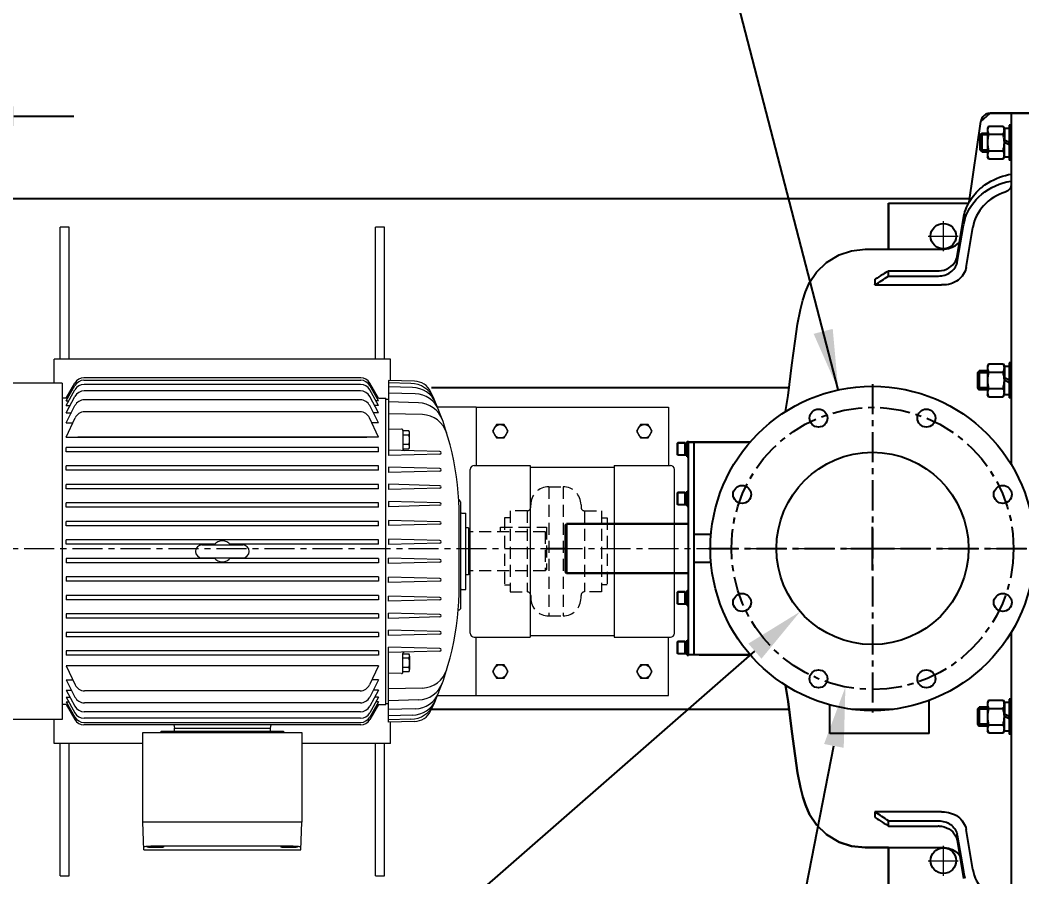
# Model space of a CAD drawing. Header units: inches. Extents: x 3 to 301, y 0 to 227.
# Drawn here: x 58.04 to 99.77, y 157.23 to 192.9 of the extents above; entities that cross this region are included whole.
import ezdxf

# ---------------------------------------------------------------- set-up
doc = ezdxf.new("R2010")
doc.units = ezdxf.units.IN
doc.header["$MEASUREMENT"] = 0
for name, pattern in [('CENTER', [2, 1.25, -0.25, 0.25, -0.25]), ('HIDDEN', [0.375, 0.25, -0.125]), ('点画线', [16, 10, -2, 2, -2])]:
    doc.linetypes.add(name, pattern=pattern)
doc.layers.add('OBJ', color=7, linetype='Continuous')
doc.layers.add('中心线层', color=1, linetype='点画线', lineweight=18)
doc.styles.get("Standard").update_dxf_attribs({"font": 'arial.ttf'})
doc.dimstyles.new('STANDARD 2 PLCS', dxfattribs={"dimtxt": 0.125, "dimasz": 0.18, "dimexe": 0.18, "dimexo": 0.0625, "dimgap": 0.09, "dimtad": 0, "dimtih": 1, "dimtoh": 1, "dimzin": 4, "dimdsep": 46, "dimtxsty": 'Standard', "dimcen": 0.09, "dimaunit": 1, "dimadec": 0, "dimazin": 1, "dimtfac": 1, "dimtofl": 0, "dimtmove": 1, "dimatfit": 3, "dimfxl": 1, "dimtolj": 1, "dimtzin": 4, "dimarcsym": 0})

# ---------------------------------------------------------------- blocks, each defined once
blk = doc.blocks.new('*D166')
at = {"color": 0, "lineweight": -2, "transparency": 16777216}
for p, q in [((48.743, 186.096), (48.743, 190.698)), ((55.276, 185.096), (55.276, 190.698)), ((46.243, 188.898), (43.743, 188.898)), ((57.776, 188.898), (60.276, 188.898))]:
    blk.add_line(p, q, dxfattribs=at)
at = {"color": 0, "transparency": 16777216}
for points in [[(46.243, 189.314), (46.243, 188.481), (48.743, 188.898)], [(57.776, 189.314), (57.776, 188.481), (55.276, 188.898)]]:
    blk.add_solid(points, dxfattribs=at)
at = {"layer": 'Defpoints', "color": 0, "transparency": 16777216}
for p in [(55.276, 188.898), (48.743, 185.471), (55.276, 184.471)]:
    blk.add_point(p, dxfattribs=at)
at = {"color": 0, "transparency": 16777216, "insert": (39.501, 188.898), "char_height": 1.25, "attachment_point": 5}
blk.add_mtext('\\A1;6.53\\P [165.93] \\P TYP.', dxfattribs=at)
blk = doc.blocks.new('*D169')
at = {"color": 0, "lineweight": -2, "transparency": 16777216}
for p, q in [((93.541, 170.006), (93.541, 171.806)), ((92.641, 170.906), (94.441, 170.906)), ((72.55, 152.58), (88.645, 166.631)), ((70.05, 152.58), (72.55, 152.58))]:
    blk.add_line(p, q, dxfattribs=at)
at = {"color": 0, "transparency": 16777216}
blk.add_solid([(88.371, 166.945), (88.919, 166.317), (90.528, 168.275)], dxfattribs=at)
at = {"layer": 'Defpoints', "color": 0, "transparency": 16777216}
for p in [(96.554, 173.536), (90.528, 168.275)]:
    blk.add_point(p, dxfattribs=at)
at = {"color": 0, "transparency": 16777216, "insert": (65.129, 152.58), "char_height": 1.25, "attachment_point": 5}
blk.add_mtext('\\A1;∅8.00\\P [∅203.20]', dxfattribs=at)
blk = doc.blocks.new('*D170')
at = {"color": 0, "lineweight": -2, "transparency": 16777216}
for p, q in [((93.541, 170.006), (93.541, 171.806)), ((92.641, 170.906), (94.441, 170.906)), ((89.897, 152.264), (91.934, 162.686)), ((87.397, 152.264), (89.897, 152.264))]:
    blk.add_line(p, q, dxfattribs=at)
at = {"color": 0, "transparency": 16777216}
blk.add_solid([(91.525, 162.766), (92.343, 162.606), (92.414, 165.14)], dxfattribs=at)
at = {"layer": 'Defpoints', "color": 0, "transparency": 16777216}
for p in [(94.669, 176.671), (92.414, 165.14)]:
    blk.add_point(p, dxfattribs=at)
at = {"color": 0, "transparency": 16777216, "insert": (80.554, 152.264), "char_height": 1.25, "attachment_point": 5}
blk.add_mtext('\\A1;∅11.75\\P [∅298.45] B.C.', dxfattribs=at)

msp = doc.modelspace()

# ---------------------------------------------------------------- linework, layer by layer
at = {"color": 5, "linetype": 'CENTER'}
for p, q in [((93.541, 177.741), (93.541, 164.07)), ((86.706, 170.906), (100.376, 170.906))]:
    msp.add_line(p, q, dxfattribs=at)
at = {"layer": 'OBJ'}
for p, q in [((98.055, 188.679), (98.445, 189.016)), ((98.055, 188.679), (98.445, 189.016)), ((98.426, 189.015), (98.408, 189.014)), ((98.445, 189.016), (98.426, 189.015)), ((98.445, 189.016), (99.329, 189.016)), ((99.329, 189.016), (99.329, 189.016)), ((99.329, 189.016), (100.116, 189.016)), ((97.566, 185.313), (98.055, 188.679)), ((98.059, 188.697), (98.055, 188.679)), ((98.063, 188.715), (98.059, 188.697)), ((98.067, 188.734), (98.063, 188.715)), ((98.073, 188.751), (98.067, 188.734)), ((98.08, 188.769), (98.073, 188.751)), ((98.087, 188.786), (98.08, 188.769)), ((98.095, 188.803), (98.087, 188.786)), ((98.104, 188.819), (98.095, 188.803)), ((98.114, 188.835), (98.104, 188.819)), ((98.125, 188.851), (98.114, 188.835)), ((98.136, 188.866), (98.125, 188.851)), ((98.148, 188.88), (98.136, 188.866)), ((98.16, 188.894), (98.148, 188.88)), ((98.174, 188.907), (98.16, 188.894)), ((98.187, 188.92), (98.174, 188.907)), ((98.202, 188.932), (98.187, 188.92)), ((98.217, 188.943), (98.202, 188.932)), ((98.232, 188.953), (98.217, 188.943)), ((98.248, 188.963), (98.232, 188.953)), ((98.265, 188.972), (98.248, 188.963)), ((98.282, 188.98), (98.265, 188.972)), ((98.299, 188.988), (98.282, 188.98)), ((98.316, 188.994), (98.299, 188.988)), ((98.334, 189), (98.316, 188.994)), ((98.352, 189.005), (98.334, 189)), ((98.371, 189.009), (98.352, 189.005)), ((98.389, 189.012), (98.371, 189.009)), ((98.408, 189.014), (98.389, 189.012)), ((48.743, 185.471), (97.589, 185.471)), ((94.211, 183.358), (94.211, 185.276)), ((94.211, 185.276), (94.211, 185.276)), ((94.211, 185.276), (97.546, 185.276)), ((97.546, 185.277), (97.547, 185.278)), ((97.546, 185.276), (97.546, 185.277)), ((97.546, 185.276), (97.546, 185.276)), ((97.547, 185.278), (97.548, 185.279)), ((97.548, 185.281), (97.549, 185.282)), ((97.548, 185.279), (97.548, 185.281)), ((97.549, 185.282), (97.55, 185.283)), ((97.55, 185.284), (97.551, 185.286)), ((97.55, 185.283), (97.55, 185.284)), ((97.551, 185.286), (97.552, 185.287)), ((97.552, 185.288), (97.553, 185.289)), ((97.552, 185.287), (97.552, 185.288)), ((97.553, 185.289), (97.554, 185.291)), ((97.554, 185.292), (97.555, 185.293)), ((97.554, 185.291), (97.554, 185.292)), ((97.555, 185.293), (97.556, 185.294)), ((97.556, 185.294), (97.557, 185.296)), ((97.557, 185.297), (97.558, 185.298)), ((97.557, 185.296), (97.557, 185.297)), ((97.558, 185.298), (97.559, 185.299)), ((97.559, 185.301), (97.56, 185.302)), ((97.559, 185.299), (97.559, 185.301)), ((97.56, 185.302), (97.561, 185.303)), ((97.561, 185.304), (97.562, 185.306)), ((97.561, 185.303), (97.561, 185.304)), ((97.562, 185.306), (97.563, 185.307)), ((97.563, 185.308), (97.564, 185.309)), ((97.563, 185.307), (97.563, 185.308)), ((97.564, 185.309), (97.565, 185.31)), ((97.565, 185.31), (97.566, 185.312)), ((97.566, 185.312), (97.566, 185.313)), ((97.566, 185.313), (97.566, 185.313)), ((92.152, 183.125), (92.666, 183.295)), ((92.666, 183.295), (93.241, 183.358)), ((92.666, 183.295), (92.666, 183.295)), ((93.241, 183.358), (93.241, 183.358)), ((93.241, 183.358), (94.211, 183.358)), ((94.211, 183.358), (94.211, 183.358)), ((91.216, 182.408), (91.627, 182.809)), ((91.627, 182.809), (92.152, 183.125)), ((91.627, 182.809), (91.627, 182.809)), ((92.152, 183.125), (92.152, 183.125)), ((90.924, 181.973), (91.216, 182.408)), ((91.216, 182.408), (91.216, 182.408)), ((90.748, 181.58), (90.924, 181.973)), ((90.924, 181.973), (90.924, 181.973)), ((90.636, 181.239), (90.748, 181.58)), ((90.748, 181.58), (90.748, 181.58)), ((90.538, 180.852), (90.636, 181.239)), ((90.636, 181.239), (90.636, 181.239)), ((90.421, 180.241), (90.538, 180.852)), ((90.538, 180.852), (90.538, 180.852)), ((90.315, 179.537), (90.421, 180.241)), ((90.421, 180.241), (90.421, 180.241)), ((90.188, 178.529), (90.315, 179.537)), ((90.315, 179.537), (90.315, 179.537)), ((90.026, 177.276), (90.188, 178.529)), ((90.188, 178.529), (90.188, 178.529)), ((75.175, 177.601), (90.068, 177.601)), ((89.924, 176.605), (90.026, 177.276)), ((90.026, 177.276), (90.026, 177.276)), ((85.423, 175.284), (85.435, 175.295)), ((85.423, 174.795), (85.423, 175.284)), ((85.423, 175.284), (85.423, 175.284)), ((85.435, 175.295), (85.435, 175.295)), ((85.435, 175.295), (85.738, 175.295)), ((85.738, 175.295), (85.738, 175.295)), ((85.738, 175.295), (85.738, 175.282)), ((85.738, 175.282), (85.738, 175.282)), ((85.738, 175.282), (85.821, 175.282)), ((85.821, 175.282), (85.821, 175.354)), ((85.821, 175.354), (85.821, 175.354)), ((85.821, 175.354), (85.884, 175.354)), ((85.821, 175.282), (85.821, 175.282)), ((85.884, 175.354), (85.884, 175.354)), ((85.884, 175.354), (85.884, 175.335)), ((85.884, 175.335), (85.884, 175.335)), ((85.884, 175.335), (86.12, 175.335)), ((86.12, 175.335), (86.12, 175.335)), ((86.12, 175.335), (88.448, 175.335)), ((85.435, 174.784), (85.423, 174.795)), ((85.423, 174.795), (85.423, 174.795)), ((85.738, 174.784), (85.435, 174.784)), ((85.435, 174.784), (85.435, 174.784)), ((85.821, 174.797), (85.738, 174.797)), ((85.738, 174.797), (85.738, 174.797)), ((85.738, 174.797), (85.738, 174.784)), ((85.738, 174.784), (85.738, 174.784)), ((85.821, 174.724), (85.821, 174.797)), ((85.821, 174.797), (85.821, 174.797)), ((85.884, 174.724), (85.821, 174.724)), ((85.821, 174.724), (85.821, 174.724)), ((85.884, 173.287), (85.884, 174.724)), ((85.884, 174.724), (85.884, 174.724)), ((85.423, 173.217), (85.435, 173.228)), ((85.423, 172.937), (85.423, 173.217)), ((85.423, 173.217), (85.423, 173.217)), ((85.435, 173.228), (85.435, 173.228)), ((85.435, 173.228), (85.738, 173.228)), ((85.738, 173.228), (85.738, 173.228)), ((85.738, 173.228), (85.738, 173.215)), ((85.738, 173.215), (85.738, 173.215)), ((85.738, 173.215), (85.821, 173.215)), ((85.821, 173.215), (85.821, 173.287)), ((85.821, 173.287), (85.821, 173.287)), ((85.821, 173.287), (85.884, 173.287)), ((85.821, 173.215), (85.821, 173.215)), ((85.884, 173.287), (85.884, 173.287)), ((85.423, 172.728), (85.423, 172.937)), ((85.423, 172.937), (85.423, 172.937)), ((85.435, 172.717), (85.423, 172.728)), ((85.738, 172.717), (85.435, 172.717)), ((85.435, 172.717), (85.435, 172.717)), ((85.821, 172.73), (85.738, 172.73)), ((85.738, 172.73), (85.738, 172.73)), ((85.738, 172.73), (85.738, 172.717)), ((85.738, 172.717), (85.738, 172.717)), ((85.821, 172.658), (85.821, 172.73)), ((85.821, 172.73), (85.821, 172.73)), ((85.884, 172.658), (85.821, 172.658)), ((85.821, 172.658), (85.821, 172.658)), ((85.884, 171.929), (85.884, 172.658)), ((85.884, 172.658), (85.884, 172.658)), ((80.805, 169.882), (80.805, 171.929)), ((80.805, 171.929), (80.805, 171.929)), ((80.805, 171.929), (85.884, 171.929)), ((85.884, 171.929), (85.884, 171.929)), ((79.966, 170.906), (80.746, 170.906)), ((85.884, 169.882), (80.805, 169.882)), ((80.805, 169.882), (80.805, 169.882)), ((85.884, 169.154), (85.884, 169.882)), ((85.884, 169.882), (85.884, 169.882)), ((85.423, 169.083), (85.435, 169.095)), ((85.423, 168.595), (85.423, 169.083)), ((85.423, 169.083), (85.423, 169.083)), ((85.435, 169.095), (85.435, 169.095)), ((85.435, 169.095), (85.738, 169.095)), ((85.738, 169.095), (85.738, 169.095)), ((85.738, 169.095), (85.738, 169.081)), ((85.738, 169.081), (85.738, 169.081)), ((85.738, 169.081), (85.821, 169.081)), ((85.821, 169.081), (85.821, 169.154)), ((85.821, 169.154), (85.821, 169.154)), ((85.821, 169.154), (85.884, 169.154)), ((85.821, 169.081), (85.821, 169.081)), ((85.884, 169.154), (85.884, 169.154)), ((85.435, 168.583), (85.423, 168.595)), ((85.423, 168.595), (85.423, 168.595)), ((85.738, 168.583), (85.435, 168.583)), ((85.435, 168.583), (85.435, 168.583)), ((85.821, 168.597), (85.738, 168.597)), ((85.738, 168.597), (85.738, 168.597)), ((85.738, 168.597), (85.738, 168.583)), ((85.738, 168.583), (85.738, 168.583)), ((85.821, 168.524), (85.821, 168.597)), ((85.821, 168.597), (85.821, 168.597)), ((85.884, 168.524), (85.821, 168.524)), ((85.821, 168.524), (85.821, 168.524)), ((85.884, 167.087), (85.884, 168.524)), ((85.884, 168.524), (85.884, 168.524)), ((85.423, 167.016), (85.435, 167.028)), ((85.423, 166.528), (85.423, 167.016)), ((85.423, 167.016), (85.423, 167.016)), ((85.435, 167.028), (85.435, 167.028)), ((85.435, 167.028), (85.738, 167.028)), ((85.738, 167.028), (85.738, 167.028)), ((85.738, 167.028), (85.738, 167.014)), ((85.738, 167.014), (85.738, 167.014)), ((85.738, 167.014), (85.821, 167.014)), ((85.821, 167.014), (85.821, 167.087)), ((85.821, 167.087), (85.821, 167.087)), ((85.821, 167.087), (85.884, 167.087)), ((85.821, 167.014), (85.821, 167.014)), ((85.884, 167.087), (85.884, 167.087)), ((85.435, 166.516), (85.423, 166.528)), ((85.423, 166.528), (85.423, 166.528)), ((85.738, 166.516), (85.435, 166.516)), ((85.435, 166.516), (85.435, 166.516)), ((85.821, 166.53), (85.738, 166.53)), ((85.738, 166.53), (85.738, 166.53)), ((85.738, 166.53), (85.738, 166.516)), ((85.738, 166.516), (85.738, 166.516)), ((85.821, 166.457), (85.821, 166.53)), ((85.821, 166.53), (85.821, 166.53)), ((85.884, 166.457), (85.821, 166.457)), ((85.821, 166.457), (85.821, 166.457)), ((86.12, 166.476), (85.884, 166.476)), ((85.884, 166.476), (85.884, 166.476)), ((85.884, 166.476), (85.884, 166.457)), ((85.884, 166.457), (85.884, 166.457)), ((88.448, 166.476), (86.12, 166.476)), ((86.12, 166.476), (86.12, 166.476)), ((90.026, 164.536), (89.924, 165.207)), ((90.188, 163.282), (90.026, 164.536)), ((90.026, 164.536), (90.026, 164.536)), ((75.175, 164.211), (90.068, 164.211)), ((92.681, 164.211), (94.401, 164.211)), ((90.315, 162.274), (90.188, 163.282)), ((90.188, 163.282), (90.188, 163.282)), ((90.421, 161.57), (90.315, 162.274)), ((90.315, 162.274), (90.315, 162.274)), ((90.538, 160.959), (90.421, 161.57)), ((90.421, 161.57), (90.421, 161.57)), ((90.636, 160.572), (90.538, 160.959)), ((90.538, 160.959), (90.538, 160.959)), ((90.748, 160.231), (90.636, 160.572)), ((90.636, 160.572), (90.636, 160.572)), ((90.924, 159.838), (90.748, 160.231)), ((90.748, 160.231), (90.748, 160.231)), ((91.216, 159.403), (90.924, 159.838)), ((90.924, 159.838), (90.924, 159.838)), ((91.627, 159.003), (91.216, 159.403)), ((91.216, 159.403), (91.216, 159.403)), ((92.152, 158.686), (91.627, 159.003)), ((91.627, 159.003), (91.627, 159.003)), ((92.666, 158.516), (92.152, 158.686)), ((92.152, 158.686), (92.152, 158.686)), ((93.241, 158.453), (92.666, 158.516)), ((92.666, 158.516), (92.666, 158.516)), ((94.211, 158.453), (93.241, 158.453)), ((93.241, 158.453), (93.241, 158.453)), ((94.211, 156.536), (94.211, 158.453)), ((94.211, 158.453), (94.211, 158.453))]:
    msp.add_line(p, q, dxfattribs=at)
at = {"layer": 'OBJ', "color": 7}
for p, q in [((100.116, 189.016), (98.445, 189.016)), ((99.329, 174.38), (99.329, 189.016)), ((97.566, 185.313), (98.055, 188.679)), ((98.029, 188.116), (98.108, 188.195)), ((98.108, 187.407), (98.108, 188.195)), ((98.108, 188.195), (98.325, 188.195)), ((98.108, 188.195), (98.325, 188.195)), ((98.377, 188.483), (98.325, 188.392)), ((98.325, 188.392), (98.325, 187.21)), ((98.377, 188.483), (98.981, 188.483)), ((98.981, 188.483), (99.033, 188.392)), ((99.033, 188.395), (99.23, 188.395)), ((99.033, 188.395), (99.033, 187.899)), ((99.329, 188.529), (99.23, 188.529)), ((99.23, 188.529), (99.23, 187.073)), ((98.029, 187.486), (98.029, 188.116)), ((98.377, 188.142), (98.981, 188.142)), ((99.033, 187.801), (99.033, 187.899)), ((99.23, 187.801), (99.033, 187.899)), ((99.033, 187.206), (99.033, 187.801)), ((99.23, 187.703), (99.033, 187.801)), ((98.029, 187.486), (98.108, 187.407)), ((98.108, 187.407), (98.325, 187.407)), ((98.108, 187.407), (98.325, 187.407)), ((98.377, 187.46), (98.981, 187.46)), ((98.377, 187.119), (98.325, 187.21)), ((98.377, 187.119), (98.981, 187.119)), ((98.981, 187.119), (99.033, 187.21)), ((99.033, 187.206), (99.23, 187.206)), ((99.329, 187.073), (99.23, 187.073)), ((94.211, 185.276), (94.211, 183.358)), ((94.211, 185.276), (97.546, 185.276)), ((97.062, 183.051), (97.327, 184.646)), ((97.074, 182.834), (97.327, 184.359)), ((97.44, 182.599), (97.717, 184.267)), ((93.241, 183.358), (95.528, 183.357)), ((95.528, 183.357), (96.472, 183.357)), ((94.211, 182.244), (94.211, 182.461)), ((94.211, 182.461), (96.283, 182.461)), ((93.651, 182.097), (93.651, 182.107)), ((94.211, 182.244), (96.295, 182.244)), ((90.456, 180.442), (90.456, 180.445)), ((98.377, 178.586), (98.325, 178.494)), ((98.377, 178.586), (98.981, 178.586)), ((98.981, 178.586), (99.033, 178.494)), ((99.23, 178.632), (99.23, 177.176)), ((99.329, 178.632), (99.23, 178.632)), ((97.911, 178.219), (97.99, 178.298)), ((97.911, 178.219), (97.911, 177.589)), ((97.99, 178.298), (97.99, 177.51)), ((98.325, 178.298), (97.99, 178.298)), ((98.325, 178.298), (97.99, 178.298)), ((98.325, 178.494), (98.325, 177.313)), ((98.377, 178.245), (98.981, 178.245)), ((99.033, 178.498), (99.033, 178.002)), ((99.033, 178.498), (99.23, 178.498)), ((99.033, 177.904), (99.033, 178.002)), ((99.23, 177.904), (99.033, 178.002)), ((99.033, 177.309), (99.033, 177.904)), ((99.23, 177.805), (99.033, 177.904)), ((97.911, 177.589), (97.99, 177.51)), ((98.325, 177.51), (97.99, 177.51)), ((98.325, 177.51), (97.99, 177.51)), ((98.377, 177.563), (98.981, 177.563)), ((98.377, 177.222), (98.325, 177.313)), ((98.377, 177.222), (98.981, 177.222)), ((98.981, 177.222), (99.033, 177.313)), ((99.033, 177.309), (99.23, 177.309)), ((99.329, 177.176), (99.23, 177.176)), ((85.435, 175.295), (85.423, 175.284)), ((85.423, 174.795), (85.423, 175.284)), ((85.435, 174.784), (85.435, 175.295)), ((85.738, 175.295), (85.435, 175.295)), ((85.738, 175.295), (85.435, 175.295)), ((85.738, 174.784), (85.738, 175.295)), ((85.738, 175.282), (85.821, 175.282)), ((85.821, 174.724), (85.821, 175.354)), ((85.821, 175.354), (85.884, 175.354)), ((85.884, 166.457), (85.884, 175.354)), ((88.448, 175.335), (85.884, 175.335)), ((86.12, 171.596), (86.12, 175.335)), ((86.12, 166.476), (86.12, 175.335)), ((85.821, 175.039), (85.738, 175.081)), ((85.821, 174.998), (85.738, 175.039)), ((85.435, 174.784), (85.423, 174.795)), ((85.738, 174.784), (85.435, 174.784)), ((85.738, 174.784), (85.435, 174.784)), ((85.738, 174.797), (85.821, 174.797)), ((85.821, 174.724), (85.884, 174.724)), ((85.435, 173.228), (85.423, 173.217)), ((85.423, 172.728), (85.423, 173.217)), ((85.435, 172.717), (85.435, 173.228)), ((85.738, 173.228), (85.435, 173.228)), ((85.738, 173.228), (85.435, 173.228)), ((85.738, 172.717), (85.738, 173.228)), ((85.738, 173.215), (85.821, 173.215)), ((85.821, 172.658), (85.821, 173.287)), ((85.821, 173.287), (85.884, 173.287)), ((85.821, 172.973), (85.738, 173.014)), ((85.821, 172.931), (85.738, 172.973)), ((85.435, 172.717), (85.423, 172.728)), ((85.738, 172.717), (85.435, 172.717)), ((85.738, 172.717), (85.435, 172.717)), ((85.738, 172.73), (85.821, 172.73)), ((85.821, 172.658), (85.884, 172.658)), ((80.746, 171.87), (80.805, 171.929)), ((80.805, 171.929), (80.805, 169.882)), ((85.884, 171.929), (80.805, 171.929)), ((80.805, 171.929), (85.884, 171.929)), ((80.746, 171.87), (80.746, 169.941)), ((86.12, 171.496), (86.817, 171.496)), ((86.817, 170.315), (86.12, 170.315)), ((80.746, 169.941), (80.805, 169.882)), ((85.884, 169.882), (80.805, 169.882)), ((80.805, 169.882), (85.884, 169.882)), ((86.12, 166.476), (86.12, 170.215)), ((85.435, 169.095), (85.423, 169.083)), ((85.423, 168.595), (85.423, 169.083)), ((85.435, 168.583), (85.435, 169.095)), ((85.738, 169.095), (85.435, 169.095)), ((85.738, 169.095), (85.435, 169.095)), ((85.738, 168.583), (85.738, 169.095)), ((85.738, 169.081), (85.821, 169.081)), ((85.821, 168.524), (85.821, 169.154)), ((85.821, 169.154), (85.884, 169.154)), ((85.435, 168.583), (85.423, 168.595)), ((85.738, 168.583), (85.435, 168.583)), ((85.738, 168.583), (85.435, 168.583)), ((85.821, 168.839), (85.738, 168.88)), ((85.821, 168.797), (85.738, 168.839)), ((85.738, 168.597), (85.821, 168.597)), ((85.821, 168.524), (85.884, 168.524)), ((99.329, 152.795), (99.329, 167.432)), ((85.435, 167.028), (85.423, 167.016)), ((85.423, 166.528), (85.423, 167.016)), ((85.435, 166.516), (85.435, 167.028)), ((85.738, 167.028), (85.435, 167.028)), ((85.738, 167.028), (85.435, 167.028)), ((85.738, 166.516), (85.738, 167.028)), ((85.738, 167.014), (85.821, 167.014)), ((85.821, 166.457), (85.821, 167.087)), ((85.821, 167.087), (85.884, 167.087)), ((85.435, 166.516), (85.423, 166.528)), ((85.738, 166.516), (85.435, 166.516)), ((85.738, 166.516), (85.435, 166.516)), ((85.821, 166.772), (85.738, 166.813)), ((85.821, 166.73), (85.738, 166.772)), ((85.738, 166.53), (85.821, 166.53)), ((85.821, 166.457), (85.884, 166.457)), ((88.448, 166.476), (85.884, 166.476)), ((86.317, 166.476), (88.448, 166.476)), ((95.903, 163.208), (95.903, 164.582)), ((98.377, 164.589), (98.325, 164.498)), ((98.325, 164.498), (98.325, 163.317)), ((98.377, 164.589), (98.981, 164.589)), ((98.981, 164.589), (99.033, 164.498)), ((99.033, 164.502), (99.033, 164.006)), ((99.033, 164.502), (99.23, 164.502)), ((99.23, 164.636), (99.23, 163.179)), ((99.329, 164.636), (99.23, 164.636)), ((91.77, 163.208), (91.77, 164.392)), ((97.911, 164.222), (97.99, 164.301)), ((97.911, 164.222), (97.911, 163.592)), ((97.99, 164.301), (97.99, 163.514)), ((98.325, 164.301), (97.99, 164.301)), ((98.325, 164.301), (97.99, 164.301)), ((98.377, 164.248), (98.981, 164.248)), ((99.033, 163.907), (99.033, 164.006)), ((99.23, 163.907), (99.033, 164.006)), ((97.911, 163.592), (97.99, 163.514)), ((98.377, 163.566), (98.981, 163.566)), ((99.033, 163.313), (99.033, 163.907)), ((99.23, 163.809), (99.033, 163.907)), ((95.903, 163.208), (91.77, 163.208)), ((98.325, 163.514), (97.99, 163.514)), ((98.325, 163.514), (97.99, 163.514)), ((98.377, 163.225), (98.325, 163.317)), ((98.377, 163.225), (98.981, 163.225)), ((98.981, 163.225), (99.033, 163.317)), ((99.033, 163.313), (99.23, 163.313)), ((99.329, 163.179), (99.23, 163.179)), ((93.651, 159.705), (93.651, 159.714)), ((94.211, 159.35), (94.211, 159.567)), ((94.211, 159.567), (96.295, 159.567)), ((94.211, 159.35), (96.283, 159.35)), ((97.074, 158.978), (97.327, 157.452)), ((97.717, 157.544), (97.44, 159.212)), ((97.062, 158.76), (97.327, 157.165)), ((93.241, 158.453), (95.528, 158.454)), ((94.211, 158.453), (94.211, 156.536)), ((95.528, 158.454), (96.472, 158.454))]:
    msp.add_line(p, q, dxfattribs=at)
at = {"layer": 'OBJ', "color": 3}
for p, q in [((98.325, 188.116), (98.029, 188.116)), ((98.325, 187.486), (98.029, 187.486)), ((98.325, 178.219), (97.911, 178.219)), ((98.325, 177.589), (97.911, 177.589)), ((98.325, 164.222), (97.911, 164.222)), ((98.325, 163.592), (97.911, 163.592))]:
    msp.add_line(p, q, dxfattribs=at)
at = {"layer": 'OBJ', "lineweight": 5}
for p, q in [((59.716, 178.784), (59.716, 184.284)), ((60.091, 184.284), (59.716, 184.284)), ((60.091, 178.784), (60.091, 184.284)), ((72.841, 178.784), (72.841, 184.284)), ((73.216, 184.284), (72.841, 184.284)), ((73.216, 178.784), (73.216, 184.284)), ((73.466, 178.784), (59.466, 178.784)), ((59.466, 177.784), (59.466, 178.784)), ((73.466, 177.892), (73.466, 178.784)), ((59.798, 177.784), (55.702, 177.784)), ((59.798, 177.784), (59.798, 163.784)), ((59.961, 177.154), (60.324, 177.784)), ((72.228, 178.003), (60.704, 178.003)), ((60.704, 177.903), (72.227, 177.903)), ((72.971, 177.154), (72.608, 177.784)), ((73.38, 177.894), (73.38, 174.777)), ((74.47, 177.865), (73.38, 177.894)), ((74.311, 177.776), (73.38, 177.801)), ((59.961, 177.049), (60.325, 177.683)), ((59.961, 176.857), (60.325, 177.505)), ((72.225, 177.729), (60.707, 177.729)), ((72.22, 177.462), (60.712, 177.462)), ((72.971, 176.857), (72.606, 177.506)), ((72.971, 177.049), (72.607, 177.683)), ((74.386, 177.605), (73.38, 177.631)), ((74.495, 177.34), (73.38, 177.37)), ((59.961, 177.154), (59.798, 177.154)), ((59.961, 176.556), (60.327, 177.232)), ((59.961, 177.049), (60.069, 177.049)), ((72.213, 177.089), (60.719, 177.089)), ((72.971, 176.556), (72.605, 177.232)), ((72.971, 177.049), (72.863, 177.049)), ((72.971, 177.154), (73.271, 177.154)), ((73.271, 164.414), (73.271, 177.154)), ((73.271, 177.115), (73.38, 177.115)), ((74.635, 176.97), (73.38, 177.003)), ((59.961, 176.857), (60.124, 176.857)), ((59.961, 176.13), (60.329, 176.85)), ((59.961, 176.556), (60.179, 176.556)), ((72.203, 176.59), (60.729, 176.59)), ((72.971, 176.13), (72.603, 176.85)), ((72.971, 176.556), (72.753, 176.556)), ((72.971, 176.857), (72.808, 176.857)), ((74.798, 176.475), (73.38, 176.513)), ((77.04, 176.784), (75.429, 176.784)), ((77.04, 176.784), (75.429, 176.784)), ((77.04, 176.784), (77.04, 174.359)), ((77.04, 176.784), (85.04, 176.784)), ((85.04, 176.784), (85.04, 174.359)), ((59.961, 175.543), (60.333, 176.337)), ((59.961, 176.13), (60.236, 176.13)), ((72.971, 175.543), (72.599, 176.338)), ((72.971, 176.13), (72.696, 176.13)), ((73.928, 175.869), (73.38, 175.854)), ((73.982, 175.816), (73.982, 175.425)), ((73.982, 175.804), (73.982, 175.046)), ((74.236, 175.804), (73.982, 175.804)), ((74.264, 175.141), (74.264, 175.709)), ((59.961, 175.543), (72.478, 175.543)), ((72.971, 175.543), (60.454, 175.543)), ((74.236, 175.614), (73.982, 175.614)), ((73.982, 175.425), (73.982, 175.031)), ((72.971, 175.111), (59.961, 175.111)), ((59.961, 174.928), (59.961, 175.111)), ((72.971, 174.928), (59.961, 174.928)), ((72.971, 174.928), (72.971, 175.111)), ((75.525, 174.939), (73.38, 174.995)), ((75.525, 174.833), (73.38, 174.777)), ((74.236, 175.235), (73.982, 175.235)), ((73.982, 175.046), (74.236, 175.046)), ((72.971, 174.341), (59.961, 174.341)), ((59.961, 174.158), (59.961, 174.341)), ((72.971, 174.158), (59.961, 174.158)), ((72.971, 174.158), (72.971, 174.341)), ((75.525, 174.228), (73.38, 174.284)), ((73.38, 174.284), (73.38, 174.066)), ((75.525, 174.122), (73.38, 174.066)), ((76.79, 167.374), (76.79, 174.194)), ((76.955, 174.359), (79.29, 174.359)), ((79.29, 174.359), (79.29, 167.209)), ((79.29, 174.284), (82.79, 174.284)), ((82.79, 174.359), (82.79, 167.209)), ((82.79, 174.359), (85.125, 174.359)), ((85.29, 167.374), (85.29, 174.194)), ((72.971, 173.571), (59.961, 173.571)), ((59.961, 173.388), (59.961, 173.571)), ((72.971, 173.388), (59.961, 173.388)), ((72.971, 173.388), (72.971, 173.571)), ((75.525, 173.517), (73.38, 173.574)), ((73.38, 173.574), (73.38, 173.355)), ((75.525, 173.411), (73.38, 173.355)), ((72.971, 172.801), (59.961, 172.801)), ((59.961, 172.618), (59.961, 172.801)), ((72.971, 172.618), (72.971, 172.801)), ((75.525, 172.806), (73.38, 172.863)), ((73.38, 172.863), (73.38, 172.644)), ((76.386, 172.847), (76.386, 169.155)), ((72.971, 172.618), (59.961, 172.618)), ((75.525, 172.7), (73.38, 172.644)), ((76.438, 172.37), (76.608, 172.37)), ((76.608, 169.199), (76.608, 172.37)), ((72.971, 172.031), (59.961, 172.031)), ((59.961, 171.848), (59.961, 172.031)), ((72.971, 171.848), (72.971, 172.031)), ((75.525, 172.019), (73.38, 172.075)), ((73.38, 172.075), (73.38, 171.856)), ((75.525, 171.913), (73.38, 171.856)), ((76.334, 169.363), (76.334, 172.206)), ((72.971, 171.848), (59.961, 171.848)), ((76.716, 171.761), (76.608, 171.761)), ((76.716, 171.761), (76.716, 169.808)), ((72.971, 171.261), (59.961, 171.261)), ((59.961, 171.078), (59.961, 171.261)), ((66.142, 171.078), (59.961, 171.078)), ((72.971, 171.078), (66.79, 171.078)), ((72.971, 171.078), (72.971, 171.261)), ((75.525, 171.231), (73.38, 171.288)), ((73.38, 171.288), (73.38, 171.069)), ((75.525, 171.125), (73.38, 171.069)), ((65.617, 171.056), (67.315, 171.056)), ((66.142, 170.491), (59.961, 170.491)), ((59.961, 170.491), (59.961, 170.308)), ((72.971, 170.308), (59.961, 170.308)), ((65.617, 170.513), (67.315, 170.513)), ((72.971, 170.491), (66.79, 170.491)), ((72.971, 170.491), (72.971, 170.308)), ((75.525, 170.444), (73.38, 170.5)), ((73.38, 170.281), (73.38, 170.5)), ((75.525, 170.338), (73.38, 170.281)), ((72.971, 169.721), (59.961, 169.721)), ((59.961, 169.721), (59.961, 169.538)), ((72.971, 169.538), (59.961, 169.538)), ((72.971, 169.721), (72.971, 169.538)), ((75.525, 169.656), (73.38, 169.713)), ((73.38, 169.494), (73.38, 169.713)), ((75.525, 169.55), (73.38, 169.494)), ((76.716, 169.808), (76.608, 169.808)), ((76.386, 169.155), (76.386, 168.767)), ((76.438, 169.199), (76.608, 169.199)), ((72.971, 168.951), (59.961, 168.951)), ((59.961, 168.951), (59.961, 168.768)), ((72.971, 168.768), (59.961, 168.768)), ((72.971, 168.951), (72.971, 168.768)), ((75.525, 168.869), (73.38, 168.925)), ((73.38, 168.706), (73.38, 168.925)), ((75.525, 168.763), (73.38, 168.706)), ((76.386, 168.767), (76.386, 168.394)), ((72.971, 168.181), (59.961, 168.181)), ((59.961, 168.181), (59.961, 167.998)), ((72.971, 168.181), (72.971, 167.998)), ((75.525, 168.158), (73.38, 168.214)), ((73.38, 167.995), (73.38, 168.214)), ((72.971, 167.998), (59.961, 167.998)), ((75.525, 168.052), (73.38, 167.995)), ((72.971, 167.411), (59.961, 167.411)), ((59.961, 167.411), (59.961, 167.228)), ((72.971, 167.411), (72.971, 167.228)), ((73.38, 167.284), (73.38, 167.503)), ((75.525, 167.447), (73.38, 167.503)), ((75.525, 167.341), (73.38, 167.284)), ((72.971, 167.228), (59.961, 167.228)), ((76.955, 167.209), (79.29, 167.209)), ((77.04, 164.784), (77.04, 167.209)), ((79.29, 167.284), (82.79, 167.284)), ((82.79, 167.209), (85.125, 167.209)), ((85.04, 164.784), (85.04, 167.209)), ((72.971, 166.641), (59.961, 166.641)), ((59.961, 166.641), (59.961, 166.458)), ((72.971, 166.641), (72.971, 166.458)), ((75.525, 166.736), (73.38, 166.792)), ((73.38, 163.675), (73.38, 166.792)), ((75.525, 166.63), (73.38, 166.574)), ((73.982, 166.144), (73.982, 166.538)), ((73.982, 165.765), (73.982, 166.523)), ((73.982, 166.523), (74.236, 166.523)), ((72.971, 166.458), (59.961, 166.458)), ((74.236, 166.334), (73.982, 166.334)), ((73.982, 165.753), (73.982, 166.144)), ((74.264, 166.428), (74.264, 165.86)), ((72.971, 166.026), (59.961, 166.026)), ((59.961, 166.026), (60.333, 165.232)), ((72.971, 166.026), (72.599, 165.231)), ((73.928, 165.7), (73.38, 165.715)), ((74.236, 165.955), (73.982, 165.955)), ((74.236, 165.765), (73.982, 165.765)), ((59.961, 165.439), (60.329, 164.719)), ((59.961, 165.439), (60.236, 165.439)), ((72.971, 165.439), (72.603, 164.719)), ((72.971, 165.439), (72.696, 165.439)), ((59.961, 165.013), (60.179, 165.013)), ((59.961, 165.013), (60.327, 164.337)), ((72.203, 164.979), (60.729, 164.979)), ((72.971, 165.013), (72.605, 164.337)), ((72.971, 165.013), (72.753, 165.013)), ((74.798, 165.094), (73.38, 165.056)), ((59.961, 164.414), (59.798, 164.414)), ((59.961, 164.712), (60.124, 164.712)), ((59.961, 164.712), (60.325, 164.064)), ((59.961, 164.52), (60.069, 164.52)), ((59.961, 164.52), (60.325, 163.886)), ((59.961, 164.414), (60.324, 163.785)), ((72.213, 164.48), (60.719, 164.48)), ((72.971, 164.712), (72.606, 164.063)), ((72.971, 164.52), (72.607, 163.886)), ((72.971, 164.414), (72.608, 163.785)), ((72.971, 164.712), (72.808, 164.712)), ((72.971, 164.52), (72.863, 164.52)), ((72.971, 164.414), (73.271, 164.414)), ((73.271, 164.454), (73.38, 164.454)), ((74.635, 164.599), (73.38, 164.566)), ((75.429, 164.784), (77.04, 164.784)), ((75.429, 164.784), (77.04, 164.784)), ((77.04, 164.784), (85.04, 164.784)), ((72.22, 164.107), (60.712, 164.107)), ((74.495, 164.229), (73.38, 164.199)), ((59.798, 163.784), (55.702, 163.784)), ((59.466, 162.784), (59.466, 163.784)), ((60.704, 163.666), (72.227, 163.666)), ((72.228, 163.566), (60.704, 163.566)), ((72.225, 163.84), (60.707, 163.84)), ((64.442, 163.566), (64.468, 163.426)), ((68.49, 163.566), (68.463, 163.426)), ((74.386, 163.964), (73.38, 163.938)), ((74.311, 163.793), (73.38, 163.768)), ((74.47, 163.704), (73.38, 163.675)), ((73.466, 162.784), (73.466, 163.677)), ((64.468, 163.426), (68.463, 163.426)), ((64.468, 163.426), (68.463, 163.426)), ((64.468, 163.303), (64.468, 163.426)), ((68.463, 163.426), (68.463, 163.294)), ((63.161, 162.784), (59.466, 162.784)), ((59.716, 157.284), (59.716, 162.784)), ((60.091, 157.284), (60.091, 162.784)), ((73.466, 162.784), (69.771, 162.784)), ((72.841, 157.284), (72.841, 162.784)), ((73.216, 157.284), (73.216, 162.784)), ((59.716, 157.284), (60.091, 157.284)), ((72.841, 157.284), (73.216, 157.284))]:
    msp.add_line(p, q, dxfattribs=at)
at = {"layer": 'OBJ', "color": 7, "linetype": 'HIDDEN', "lineweight": 5, "ltscale": 2}
for p, q in [((80.059, 173.474), (80.059, 168.094)), ((80.059, 173.474), (80.653, 173.474)), ((80.653, 173.474), (80.653, 168.094)), ((78.45, 172.472), (78.45, 169.097)), ((79.159, 172.472), (78.45, 172.472)), ((79.159, 172.472), (79.159, 169.097)), ((79.309, 172.622), (79.309, 172.724)), ((81.403, 172.724), (81.403, 172.622)), ((81.553, 172.472), (81.553, 169.097)), ((81.553, 172.472), (82.262, 172.472)), ((82.262, 172.472), (82.262, 169.097)), ((78.216, 172.184), (78.216, 169.384)), ((78.45, 172.184), (78.216, 172.184)), ((82.262, 172.184), (82.496, 172.184)), ((82.496, 172.184), (82.496, 169.384)), ((79.911, 171.597), (76.768, 171.597)), ((78.056, 171.784), (79.966, 171.784)), ((78.056, 171.597), (78.056, 171.784)), ((79.911, 171.597), (79.911, 169.972)), ((79.911, 171.597), (79.966, 171.542)), ((79.966, 171.784), (79.966, 170.027)), ((79.911, 169.972), (76.768, 169.972)), ((79.911, 169.972), (79.966, 170.027)), ((78.216, 169.384), (78.45, 169.384)), ((78.45, 169.097), (79.159, 169.097)), ((82.262, 169.097), (81.553, 169.097)), ((82.496, 169.384), (82.262, 169.384)), ((79.309, 168.947), (79.309, 168.844)), ((81.403, 168.844), (81.403, 168.947)), ((80.059, 168.094), (80.653, 168.094))]:
    msp.add_line(p, q, dxfattribs=at)
at = {"layer": 'OBJ', "color": 7, "linetype": 'Continuous', "lineweight": 5}
for p, q in [((63.161, 163.24), (69.771, 163.24)), ((63.161, 159.509), (63.161, 163.24)), ((69.771, 163.24), (69.771, 159.509)), ((63.678, 159.509), (63.161, 159.509)), ((63.191, 158.354), (63.161, 159.509)), ((69.254, 159.509), (63.678, 159.509)), ((69.771, 159.509), (69.254, 159.509)), ((69.741, 158.354), (69.771, 159.509)), ((63.191, 158.354), (69.741, 158.354)), ((63.678, 158.525), (69.254, 158.525))]:
    msp.add_line(p, q, dxfattribs=at)
at = {"layer": 'OBJ', "lineweight": 5, "extrusion": (1, -1.83691e-16, 0)}
for p, q in [((63.922, 163.294), (69.01, 163.294)), ((63.922, 163.294), (63.922, 163.293)), ((69.01, 163.294), (69.01, 163.293))]:
    msp.add_line(p, q, dxfattribs=at)
at = {"layer": 'OBJ', "color": 7}
for points in [[(96.472, 183.357), (96.54, 183.359), (96.709, 183.387), (96.863, 183.443), (97, 183.52), (97.117, 183.614), (97.165, 183.667)], [(90.421, 180.241), (90.538, 180.852), (90.636, 181.239), (90.748, 181.58), (90.924, 181.973), (91.216, 182.408), (91.627, 182.809), (92.152, 183.125), (92.666, 183.295), (93.241, 183.358)], [(89.924, 176.605), (90.026, 177.276), (90.188, 178.529), (90.315, 179.537), (90.421, 180.241)], [(89.924, 165.207), (90.026, 164.536), (90.188, 163.282), (90.315, 162.274), (90.421, 161.57)], [(90.421, 161.57), (90.538, 160.959), (90.636, 160.572), (90.748, 160.231), (90.924, 159.838), (91.216, 159.403), (91.627, 159.003), (92.152, 158.686), (92.666, 158.516), (93.241, 158.453)], [(96.472, 158.454), (96.54, 158.452), (96.709, 158.424), (96.863, 158.369), (97, 158.291), (97.117, 158.197), (97.165, 158.144)]]:
    msp.add_lwpolyline(points, dxfattribs=at)
at = {"layer": 'OBJ', "lineweight": 5}
for points in [[(78.203, 175.503), (78.365, 175.784), (78.203, 176.066), (77.878, 176.066), (77.715, 175.784), (77.878, 175.503)], [(84.203, 175.503), (84.365, 175.784), (84.203, 176.066), (83.878, 176.066), (83.715, 175.784), (83.878, 175.503)], [(78.203, 165.503), (78.365, 165.784), (78.203, 166.066), (77.878, 166.066), (77.715, 165.784), (77.878, 165.503)], [(84.203, 165.503), (84.365, 165.784), (84.203, 166.066), (83.878, 166.066), (83.715, 165.784), (83.878, 165.503)]]:
    msp.add_lwpolyline(points, close=True, dxfattribs=at)
at = {"layer": 'OBJ', "color": 7, "linetype": 'Continuous', "lineweight": 5, "flags": 128}
for points in [[(63.188, 158.479), (63.195, 158.486), (63.215, 158.493), (63.249, 158.5), (63.295, 158.507), (63.351, 158.512), (63.419, 158.517), (63.491, 158.521), (63.571, 158.523), (63.678, 158.525)], [(63.333, 158.479), (63.353, 158.489), (63.409, 158.498), (63.496, 158.505), (63.603, 158.51), (63.719, 158.51), (63.829, 158.507), (63.923, 158.501), (63.989, 158.492), (64.02, 158.482), (64.013, 158.472), (63.967, 158.464), (63.889, 158.457), (63.787, 158.453), (63.673, 158.452), (63.559, 158.453), (63.459, 158.457), (63.384, 158.464), (63.341, 158.473), (63.333, 158.479)], [(68.91, 158.479), (68.929, 158.489), (68.986, 158.498), (69.073, 158.505), (69.18, 158.51), (69.295, 158.51), (69.406, 158.507), (69.499, 158.501), (69.565, 158.492), (69.597, 158.482), (69.589, 158.472), (69.544, 158.464), (69.466, 158.457), (69.364, 158.453), (69.249, 158.452), (69.136, 158.453), (69.036, 158.457), (68.96, 158.464), (68.917, 158.473), (68.91, 158.479)], [(69.254, 158.525), (69.336, 158.524), (69.416, 158.522), (69.491, 158.519), (69.559, 158.514), (69.619, 158.509), (69.668, 158.503), (69.706, 158.496), (69.732, 158.489), (69.744, 158.479)]]:
    msp.add_lwpolyline(points, dxfattribs=at)
at = {"layer": 'OBJ', "color": 7}
for centre in [(96.494, 183.903), (96.494, 157.909)]:
    msp.add_circle(centre, 0.531, dxfattribs=at)
at = {"layer": 'OBJ'}
for centre, radius in [((93.541, 170.906), 6.75), ((91.293, 176.333), 0.375), ((95.789, 176.333), 0.375), ((93.541, 170.906), 4), ((88.113, 173.154), 0.375), ((98.969, 173.154), 0.375), ((88.113, 168.657), 0.375), ((98.969, 168.657), 0.375), ((91.293, 165.478), 0.375), ((95.789, 165.478), 0.375)]:
    msp.add_circle(centre, radius, dxfattribs=at)
at = {"layer": 'OBJ', "color": 5, "linetype": 'CENTER'}
msp.add_circle((93.541, 170.906), 5.875, dxfattribs=at)
at = {"layer": 'OBJ', "lineweight": 5}
for centre in [(78.04, 175.784), (84.04, 175.784), (78.04, 165.784), (84.04, 165.784)]:
    msp.add_circle(centre, 0.281, dxfattribs=at)
at = {"layer": 'OBJ', "color": 7}
for centre, radius, start, end in [((98.445, 188.622), 0.394, 90, 171.7315), ((99.813, 183.425), 2.82, 99.8806, 100.464), ((99.014, 186.066), 0.315, 333.8987, 346.7371), ((99.268, 184.036), 1.967, 162.5487, 169.8729), ((99.248, 184.04), 1.947, 169.8962, 170.5661), ((96.472, 182.934), 0.61, 347.4141, 350.564), ((96.283, 183.362), 0.9, 270, 271.8481), ((-81.925, 451.038), 321.363, 303.11564, 303.236), ((71.497, 182.5), 22.157, 358.3835, 358.96), ((96.423, 180.402), 1.473, 88.6315, 90.0485), ((-81.967, -109.291), 321.439, 56.76391, 56.88423), ((71.587, 159.313), 22.068, 1.0396, 1.6184), ((96.423, 161.41), 1.474, 269.9508, 271.3556), ((96.283, 158.45), 0.9, 88.1519, 90), ((96.472, 158.878), 0.61, 9.436, 12.5859), ((99.248, 157.771), 1.947, 189.4339, 190.1038), ((99.268, 157.775), 1.967, 190.1271, 197.4513)]:
    msp.add_arc(centre, radius, start, end, dxfattribs=at)
at = {"layer": 'OBJ', "lineweight": 5}
for centre, radius, start, end in [((60.704, 177.566), 0.438, 90, 150.0893), ((60.704, 177.466), 0.438, 90, 150.2499), ((72.227, 177.466), 0.438, 29.8371, 90), ((72.228, 177.566), 0.438, 29.9107, 90), ((74.282, 176.683), 1.094, 24.1585, 88.5), ((74.45, 177.1), 0.766, 25.7456, 88.5), ((60.707, 177.292), 0.438, 90, 150.7853), ((60.712, 177.024), 0.438, 90, 151.6711), ((72.22, 177.024), 0.438, 28.4285, 90), ((72.225, 177.292), 0.438, 29.322, 90), ((74.357, 176.512), 1.094, 23.1798, 88.5), ((74.467, 176.247), 1.094, 21.6796, 88.5), ((64.303, 172.206), 12.031, 0, 25.7456), ((60.719, 176.651), 0.438, 90, 152.9986), ((72.213, 176.651), 0.438, 27.0688, 90), ((74.606, 175.877), 1.094, 19.6088, 88.5), ((60.729, 176.152), 0.438, 90, 155.0385), ((72.203, 176.152), 0.438, 25.0842, 90), ((74.769, 175.382), 1.094, 16.8787, 88.5), ((73.929, 175.816), 0.0525, 0, 91.5), ((74.091, 175.709), 0.173, 326.7715, 33.2285), ((73.615, 175.425), 0.649, 343.0291, 16.9709), ((74.034, 175.031), 0.0525, 180, 268.5), ((74.091, 175.141), 0.173, 326.7715, 33.2285), ((75.524, 174.886), 0.0532, 271.5, 88.5), ((75.524, 174.175), 0.0532, 271.5, 88.5), ((76.955, 174.194), 0.165, 90, 180), ((85.125, 174.194), 0.165, 0, 90), ((75.524, 173.464), 0.0532, 271.5, 88.5), ((75.524, 172.753), 0.0532, 271.5, 88.5), ((76.42, 172.962), 0.109, 183.5701, 233.531), ((76.225, 172.699), 0.219, 42.6928, 53.531), ((76.438, 172.423), 0.0525, 180, 270), ((75.524, 171.966), 0.0532, 271.5, 88.5), ((76.768, 171.649), 0.0525, 180, 270), ((66.466, 170.784), 0.438, 38.3161, 141.6839), ((75.524, 171.178), 0.0532, 271.5, 88.5), ((65.617, 170.784), 0.271, 90, 270), ((67.315, 170.784), 0.271, 270, 90), ((66.466, 170.784), 0.438, 218.3161, 321.6839), ((75.524, 170.391), 0.0532, 271.5, 88.5), ((76.768, 169.919), 0.0525, 90, 180), ((75.524, 169.603), 0.0532, 271.5, 88.5), ((64.303, 169.363), 12.031, 334.2544, 0), ((76.438, 169.146), 0.0525, 90, 180), ((75.524, 168.816), 0.0532, 271.5, 88.5), ((75.524, 168.105), 0.0532, 271.5, 88.5), ((76.225, 168.542), 0.219, 287.3212, 317.3072), ((75.524, 167.394), 0.0532, 271.5, 88.5), ((76.955, 167.374), 0.165, 180, 270), ((85.125, 167.374), 0.165, 270, 0), ((74.034, 166.538), 0.0525, 91.5, 180), ((74.091, 166.428), 0.173, 326.7715, 33.2285), ((75.524, 166.683), 0.0532, 271.5, 88.5), ((73.615, 166.144), 0.649, 343.0291, 16.9709), ((73.929, 165.753), 0.0525, 268.5, 0), ((74.091, 165.86), 0.173, 326.7715, 33.2285), ((74.769, 166.187), 1.094, 271.5, 343.1213), ((60.729, 165.417), 0.438, 204.9615, 270), ((74.606, 165.692), 1.094, 271.5, 340.3912), ((72.203, 165.417), 0.438, 270, 334.9158), ((74.467, 165.322), 1.094, 271.5, 338.3204), ((60.719, 164.918), 0.438, 207.0014, 270), ((72.213, 164.918), 0.438, 270, 332.9312), ((74.282, 164.886), 1.094, 271.5, 335.8415), ((74.357, 165.057), 1.094, 271.5, 336.8202), ((60.707, 164.277), 0.438, 209.2147, 270), ((60.712, 164.545), 0.438, 208.3289, 270), ((72.22, 164.545), 0.438, 270, 331.5715), ((72.225, 164.277), 0.438, 270, 330.678), ((74.45, 164.469), 0.766, 271.5, 334.2544), ((60.704, 164.003), 0.438, 209.9107, 270), ((60.704, 164.103), 0.438, 209.7501, 270), ((72.227, 164.103), 0.438, 270, 330.1629), ((72.228, 164.003), 0.438, 270, 330.0893), ((63.869, 163.293), 0.0525, 270, 0), ((69.063, 163.293), 0.0525, 179.9999, 270)]:
    msp.add_arc(centre, radius, start, end, dxfattribs=at)
at = {"layer": 'OBJ', "color": 7, "linetype": 'HIDDEN', "lineweight": 5, "ltscale": 2}
for centre, radius, start, end in [((80.059, 172.724), 0.75, 90, 180), ((80.653, 172.724), 0.75, 0, 90), ((79.159, 172.622), 0.15, 270, 0), ((81.553, 172.622), 0.15, 180, 270), ((79.159, 168.947), 0.15, 0, 90), ((81.553, 168.947), 0.15, 90, 180), ((80.059, 168.844), 0.75, 180, 270), ((80.653, 168.844), 0.75, 270, 0)]:
    msp.add_arc(centre, radius, start, end, dxfattribs=at)
at = {"layer": 'OBJ', "color": 7}
for points, knots in [([(98.377, 188.483), (98.362, 188.456), (98.336, 188.402), (98.325, 188.342), (98.325, 188.312)], [0, 0, 0, 0, 565.906808, 1098.995055, 1098.995055, 1098.995055, 1098.995055]), ([(98.325, 188.312), (98.325, 188.283), (98.336, 188.223), (98.362, 188.169), (98.377, 188.142)], [0, 0, 0, 0, 530.53925, 1093.740098, 1093.740098, 1093.740098, 1093.740098]), ([(99.033, 188.312), (99.033, 188.342), (99.022, 188.402), (98.996, 188.456), (98.981, 188.483)], [0, 0, 0, 0, 537.864977, 1108.842549, 1108.842549, 1108.842549, 1108.842549]), ([(98.981, 188.142), (98.996, 188.169), (99.022, 188.223), (99.033, 188.283), (99.033, 188.312)], [0, 0, 0, 0, 568.266231, 1103.577067, 1103.577067, 1103.577067, 1103.577067]), ([(98.377, 188.142), (98.361, 188.087), (98.335, 187.974), (98.325, 187.859), (98.325, 187.801)], [0, 0, 0, 0, 542.862523, 1085.498312, 1085.498312, 1085.498312, 1085.498312]), ([(98.325, 187.801), (98.325, 187.743), (98.335, 187.628), (98.361, 187.515), (98.377, 187.46)], [0, 0, 0, 0, 537.298103, 1074.820674, 1074.820674, 1074.820674, 1074.820674]), ([(99.033, 187.801), (99.033, 187.859), (99.023, 187.974), (98.997, 188.087), (98.981, 188.142)], [0, 0, 0, 0, 547.513311, 1095.255361, 1095.255361, 1095.255361, 1095.255361]), ([(98.981, 187.46), (98.997, 187.515), (99.023, 187.628), (99.033, 187.743), (99.033, 187.801)], [0, 0, 0, 0, 542.397306, 1084.568068, 1084.568068, 1084.568068, 1084.568068]), ([(98.377, 187.46), (98.362, 187.433), (98.336, 187.379), (98.325, 187.319), (98.325, 187.29)], [0, 0, 0, 0, 549.221838, 1066.593565, 1066.593565, 1066.593565, 1066.593565]), ([(99.033, 187.29), (99.033, 187.319), (99.022, 187.379), (98.996, 187.433), (98.981, 187.46)], [0, 0, 0, 0, 522.138922, 1076.420343, 1076.420343, 1076.420343, 1076.420343]), ([(98.325, 187.29), (98.325, 187.26), (98.336, 187.2), (98.362, 187.146), (98.377, 187.119)], [0, 0, 0, 0, 514.823564, 1061.339299, 1061.339299, 1061.339299, 1061.339299]), ([(98.981, 187.119), (98.996, 187.146), (99.022, 187.2), (99.033, 187.26), (99.033, 187.29)], [0, 0, 0, 0, 551.570727, 1071.155124, 1071.155124, 1071.155124, 1071.155124]), ([(97.391, 184.626), (97.515, 185.02), (98.043, 185.762), (98.865, 186.118), (99.3, 186.199)], [0, 0, 0, 0, 487.520675, 1009.788945, 1009.788945, 1009.788945, 1009.788945]), ([(98.091, 185.932), (98.178, 186.003), (98.549, 186.268), (98.99, 186.431), (99.329, 186.49)], [0, 0, 0, 0, 253.636302, 1033.245131, 1033.245131, 1033.245131, 1033.245131]), ([(97.327, 184.646), (97.368, 184.891), (97.55, 185.378), (97.892, 185.767), (98.091, 185.932)], [0, 0, 0, 0, 486.514864, 992.20054, 992.20054, 992.20054, 992.20054]), ([(99.073, 185.741), (98.733, 185.629), (98.11, 185.254), (97.772, 184.597), (97.717, 184.267)], [0, 0, 0, 0, 512.281698, 990.917514, 990.917514, 990.917514, 990.917514]), ([(96.295, 182.244), (96.469, 182.244), (96.817, 182.342), (97.032, 182.643), (97.067, 182.801)], [0, 0, 0, 0, 462.974929, 889.641258, 889.641258, 889.641258, 889.641258]), ([(96.312, 182.462), (96.454, 182.466), (96.733, 182.541), (96.94, 182.749), (97.001, 182.868)], [0, 0, 0, 0, 461.314254, 894.126113, 894.126113, 894.126113, 894.126113]), ([(97.44, 182.599), (97.406, 182.394), (97.137, 181.992), (96.684, 181.869), (96.458, 181.875)], [0, 0, 0, 0, 421.326324, 880.399369, 880.399369, 880.399369, 880.399369]), ([(98.377, 178.586), (98.362, 178.559), (98.336, 178.505), (98.325, 178.444), (98.325, 178.415)], [0, 0, 0, 0, 404.534658, 785.609189, 785.609189, 785.609189, 785.609189]), ([(99.033, 178.415), (99.033, 178.444), (99.022, 178.505), (98.996, 178.559), (98.981, 178.586)], [0, 0, 0, 0, 385.718856, 795.183732, 795.183732, 795.183732, 795.183732]), ([(98.325, 178.415), (98.325, 178.386), (98.336, 178.326), (98.362, 178.272), (98.377, 178.245)], [0, 0, 0, 0, 378.530391, 780.364256, 780.364256, 780.364256, 780.364256]), ([(98.377, 178.245), (98.361, 178.189), (98.335, 178.077), (98.325, 177.962), (98.325, 177.904)], [0, 0, 0, 0, 386.130286, 772.099299, 772.099299, 772.099299, 772.099299]), ([(98.981, 178.245), (98.996, 178.272), (99.022, 178.326), (99.033, 178.386), (99.033, 178.415)], [0, 0, 0, 0, 406.755522, 789.922121, 789.922121, 789.922121, 789.922121]), ([(99.033, 177.904), (99.033, 177.962), (99.023, 178.077), (98.997, 178.189), (98.981, 178.245)], [0, 0, 0, 0, 390.714554, 781.59234, 781.59234, 781.59234, 781.59234]), ([(98.325, 177.904), (98.325, 177.846), (98.335, 177.731), (98.361, 177.618), (98.377, 177.563)], [0, 0, 0, 0, 380.638777, 761.436573, 761.436573, 761.436573, 761.436573]), ([(98.981, 177.563), (98.997, 177.618), (99.023, 177.731), (99.033, 177.846), (99.033, 177.904)], [0, 0, 0, 0, 385.536611, 770.912192, 770.912192, 770.912192, 770.912192]), ([(98.377, 177.563), (98.362, 177.536), (98.336, 177.482), (98.325, 177.422), (98.325, 177.392)], [0, 0, 0, 0, 387.868159, 753.243323, 753.243323, 753.243323, 753.243323]), ([(98.325, 177.392), (98.325, 177.363), (98.336, 177.303), (98.362, 177.249), (98.377, 177.222)], [0, 0, 0, 0, 362.832188, 748.000067, 748.000067, 748.000067, 748.000067]), ([(99.033, 177.392), (99.033, 177.422), (99.022, 177.482), (98.996, 177.536), (98.981, 177.563)], [0, 0, 0, 0, 369.999818, 762.77656, 762.77656, 762.77656, 762.77656]), ([(98.981, 177.222), (98.996, 177.249), (99.022, 177.303), (99.033, 177.363), (99.033, 177.392)], [0, 0, 0, 0, 390.068087, 757.5156, 757.5156, 757.5156, 757.5156]), ([(98.377, 164.589), (98.362, 164.562), (98.336, 164.508), (98.325, 164.448), (98.325, 164.419)], [0, 0, 0, 0, 177.088499, 343.907128, 343.907128, 343.907128, 343.907128]), ([(98.325, 164.419), (98.325, 164.39), (98.336, 164.329), (98.362, 164.275), (98.377, 164.248)], [0, 0, 0, 0, 164.308454, 338.732233, 338.732233, 338.732233, 338.732233]), ([(99.033, 164.419), (99.033, 164.448), (99.022, 164.508), (98.996, 164.562), (98.981, 164.589)], [0, 0, 0, 0, 170.852746, 352.223705, 352.223705, 352.223705, 352.223705]), ([(98.981, 164.248), (98.996, 164.275), (99.022, 164.329), (99.033, 164.39), (99.033, 164.419)], [0, 0, 0, 0, 178.675789, 346.989655, 346.989655, 346.989655, 346.989655]), ([(98.377, 164.248), (98.361, 164.193), (98.335, 164.08), (98.325, 163.965), (98.325, 163.907)], [0, 0, 0, 0, 165.233104, 330.397197, 330.397197, 330.397197, 330.397197]), ([(99.033, 163.907), (99.033, 163.965), (99.023, 164.08), (98.997, 164.193), (98.981, 164.248)], [0, 0, 0, 0, 169.284289, 338.639301, 338.639301, 338.639301, 338.639301]), ([(98.325, 163.907), (98.325, 163.85), (98.335, 163.734), (98.361, 163.622), (98.377, 163.566)], [0, 0, 0, 0, 159.895162, 319.857123, 319.857123, 319.857123, 319.857123]), ([(98.377, 163.566), (98.362, 163.54), (98.336, 163.485), (98.325, 163.425), (98.325, 163.396)], [0, 0, 0, 0, 160.591796, 311.870658, 311.870658, 311.870658, 311.870658]), ([(98.981, 163.566), (98.997, 163.622), (99.023, 163.734), (99.033, 163.85), (99.033, 163.907)], [0, 0, 0, 0, 164.041432, 328.014348, 328.014348, 328.014348, 328.014348]), ([(99.033, 163.396), (99.033, 163.425), (99.022, 163.485), (98.996, 163.54), (98.981, 163.566)], [0, 0, 0, 0, 155.198782, 319.95149, 319.95149, 319.95149, 319.95149]), ([(98.325, 163.396), (98.325, 163.367), (98.336, 163.307), (98.362, 163.252), (98.377, 163.225)], [0, 0, 0, 0, 148.777252, 306.713125, 306.713125, 306.713125, 306.713125]), ([(98.981, 163.225), (98.996, 163.252), (99.022, 163.307), (99.033, 163.367), (99.033, 163.396)], [0, 0, 0, 0, 162.061215, 314.724282, 314.724282, 314.724282, 314.724282]), ([(96.457, 159.937), (96.683, 159.942), (97.137, 159.819), (97.406, 159.417), (97.44, 159.212)], [0, 0, 0, 0, 97.519742, 187.024874, 187.024874, 187.024874, 187.024874]), ([(96.295, 159.567), (96.469, 159.567), (96.817, 159.469), (97.032, 159.168), (97.067, 159.011)], [0, 0, 0, 0, 92.77476, 178.273702, 178.273702, 178.273702, 178.273702]), ([(96.312, 159.349), (96.454, 159.345), (96.733, 159.27), (96.94, 159.062), (97.001, 158.943)], [0, 0, 0, 0, 89.962815, 174.367259, 174.367259, 174.367259, 174.367259]), ([(97.717, 157.544), (97.772, 157.214), (98.11, 156.557), (98.733, 156.182), (99.073, 156.07)], [0, 0, 0, 0, 50.607073, 104.771587, 104.771587, 104.771587, 104.771587])]:
    msp.add_open_spline(points, degree=3, knots=knots, dxfattribs=at)
for points in [[(99.258, 185.867), (99.212, 185.808), (99.144, 185.764), (99.073, 185.741)], [(99.297, 185.928), (99.286, 185.906), (99.273, 185.886), (99.258, 185.867)], [(97.001, 182.868), (97.03, 182.925), (97.052, 182.988), (97.062, 183.051)], [(94.211, 182.461), (94.131, 182.411), (94.052, 182.361), (93.973, 182.311)], [(93.973, 182.311), (93.866, 182.243), (93.758, 182.175), (93.651, 182.107)], [(93.645, 181.875), (94.571, 181.875), (95.496, 181.874), (96.421, 181.875)], [(96.421, 159.936), (95.496, 159.937), (94.571, 159.937), (93.645, 159.937)], [(93.651, 159.705), (93.758, 159.637), (93.866, 159.569), (93.973, 159.501)], [(93.973, 159.501), (94.052, 159.45), (94.131, 159.4), (94.211, 159.35)], [(97.001, 158.943), (97.03, 158.886), (97.052, 158.824), (97.062, 158.76)]]:
    msp.add_open_spline(points, degree=3, dxfattribs=at)
at = {"layer": '中心线层', "color": 5, "linetype": 'CENTER'}
for p, q in [((96.494, 183.273), (96.494, 184.533)), ((95.864, 183.903), (97.124, 183.903)), ((48.219, 170.906), (124.577, 170.906)), ((96.494, 157.279), (96.494, 158.538)), ((95.864, 157.909), (97.124, 157.909))]:
    msp.add_line(p, q, dxfattribs=at)

# ---------------------------------------------------------------- dimensions: what is measured, and where the dimension line sits
dim = msp.add_linear_dim(base=(55.276, 188.898), p1=(48.743, 185.471), p2=(55.276, 184.471), text='<> \\P TYP.', dimstyle='STANDARD 2 PLCS', override={"dimscale": 10, "dimasz": 0.25, "dimpost": '\\X', "dimtmove": 0})
dim.commit()
dim.dimension.update_dxf_attribs({"geometry": '*D166', "text_midpoint": (39.501, 188.898), "dimtype": 160})
dim = msp.add_diameter_dim_2p(p1=(94.669, 176.671), p2=(92.414, 165.14), text='<> B.C.', dimstyle='STANDARD 2 PLCS', override={"dimscale": 10, "dimasz": 0.25, "dimpost": '\\X', "dimtmove": 0})
dim.commit()
dim.dimension.update_dxf_attribs({"geometry": '*D170', "text_midpoint": (80.554, 152.264), "dimtype": 163})
dim = msp.add_diameter_dim_2p(p1=(96.554, 173.536), p2=(90.528, 168.275), dimstyle='STANDARD 2 PLCS', override={"dimscale": 10, "dimasz": 0.25, "dimpost": '\\X', "dimtmove": 0})
dim.commit()
dim.dimension.update_dxf_attribs({"geometry": '*D169', "text_midpoint": (65.129, 152.58), "dimtype": 163})

# ---------------------------------------------------------------- leaders
at = {"annotation_type": 0, "has_hookline": 1, "hookline_direction": 1}
for points, text_width in [([(116.33, 190.779), (111.702, 209.539), (109.202, 209.539)], 43.741), ([(92.115, 177.521), (86.91, 197.605), (84.41, 197.605)], 45.684)]:
    msp.add_leader(points, dimstyle='STANDARD 2 PLCS', override={"dimscale": 20, "dimasz": 0.125, "dimpost": '\\X', "dimtmove": 0}, dxfattribs=dict(at, text_width=text_width))

doc.saveas('drawing.dxf')
